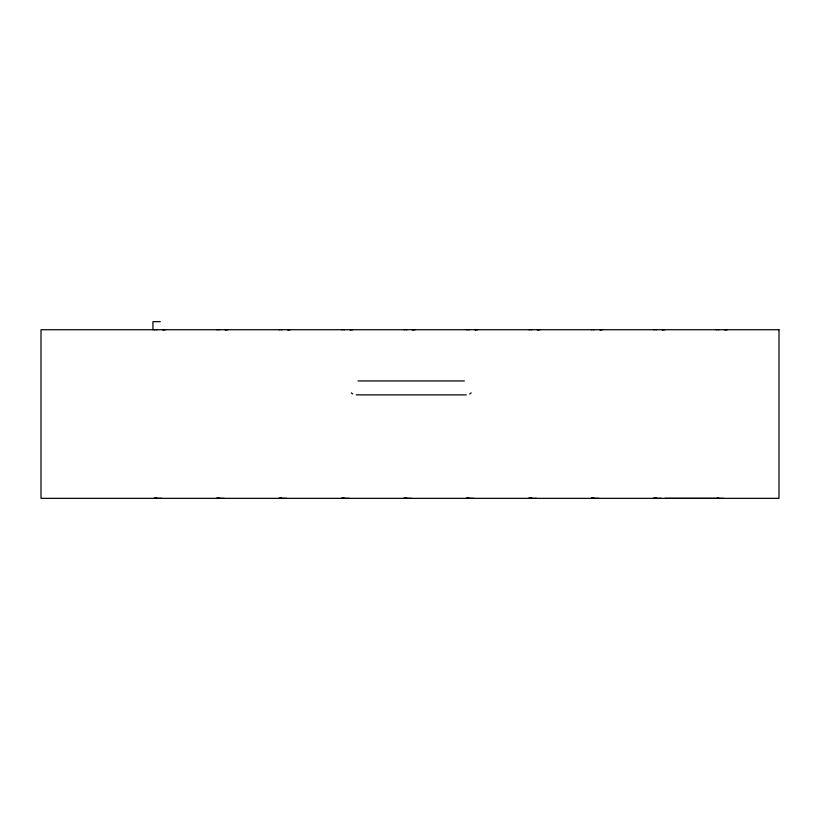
<?xml version="1.0" encoding="UTF-8"?>
<svg xmlns="http://www.w3.org/2000/svg" width="820" height="820" viewBox="0 0 820 820"><rect width="100%" height="100%" fill="white"/><g stroke="black" fill="none" stroke-linecap="round" stroke-linejoin="round"><path stroke-width="1.23" d="M411.589 498.355L403.707 498.314L406.884 498.345M594.162 498.355L591.025 498.314L594.192 498.345M665.02 498.355L719.068 498.345L717.982 498.324M227.98 329.722L225.182 329.814L225.9 329.722M288.332 329.722L287.615 329.814L290.413 329.722M415.289 329.722L412.491 329.814L413.218 329.722M475.651 329.722L474.934 329.814L477.732 329.722M602.608 329.722L599.809 329.814L600.527 329.722M662.97 329.722L662.252 329.814L665.051 329.722M725.351 329.722L724.685 329.814L727.422 329.722M165.537 329.722L162.739 329.814L163.457 329.722M352.856 329.722L350.058 329.814L350.776 329.722M342.319 498.355L341.274 498.314L344.441 498.345L343.344 498.324M468.22 498.324L469.286 498.355L466.149 498.314L467.226 498.355M529.638 498.355L528.582 498.314L531.76 498.345L530.663 498.324M655.539 498.324L656.595 498.355L653.458 498.314L654.544 498.355M160.33 321.645L152.94 321.645L152.94 329.722M358.053 380.941L464.386 380.941M356.187 394.881L466.262 394.881M161.847 498.355L153.955 498.314L157.132 498.355L156.036 498.324M716.864 498.345L723.783 498.355M591.989 498.345L598.907 498.355M654.442 498.345L661.34 498.355M467.123 498.345L474.032 498.355M529.566 498.345L536.464 498.355M224.27 498.355L216.388 498.314L219.565 498.355L218.468 498.324M286.713 498.355L278.831 498.314L282.008 498.345L280.911 498.324M342.247 498.345L349.156 498.355M538.094 329.722L537.366 329.814L540.175 329.722M405.787 498.324L406.843 498.355M716.126 329.691L716.957 329.722M718.207 329.691L719.037 329.722M653.694 329.691L654.524 329.722M655.764 329.691L656.595 329.722M591.251 329.691L592.081 329.722M593.332 329.691L594.162 329.722M528.808 329.691L529.648 329.722M530.889 329.691L531.719 329.722M466.375 329.691L467.205 329.722M468.456 329.691L469.286 329.722M403.932 329.691L404.762 329.722M406.013 329.691L406.843 329.722M343.58 329.691L344.41 329.722M341.499 329.691L342.329 329.722M281.137 329.691L281.967 329.722M279.056 329.691L279.886 329.722M218.704 329.691L219.534 329.722M216.623 329.691L217.454 329.722M156.261 329.691L157.091 329.722M154.18 329.691L155.011 329.722M352.764 393.948A6.867 6.816 -90 0 1 351.339 392.841M471.11 392.841A6.867 6.816 -90 0 1 469.686 393.948M779 329.722L41 329.722L41 498.355L779 498.355L779 329.722"/></g></svg>
